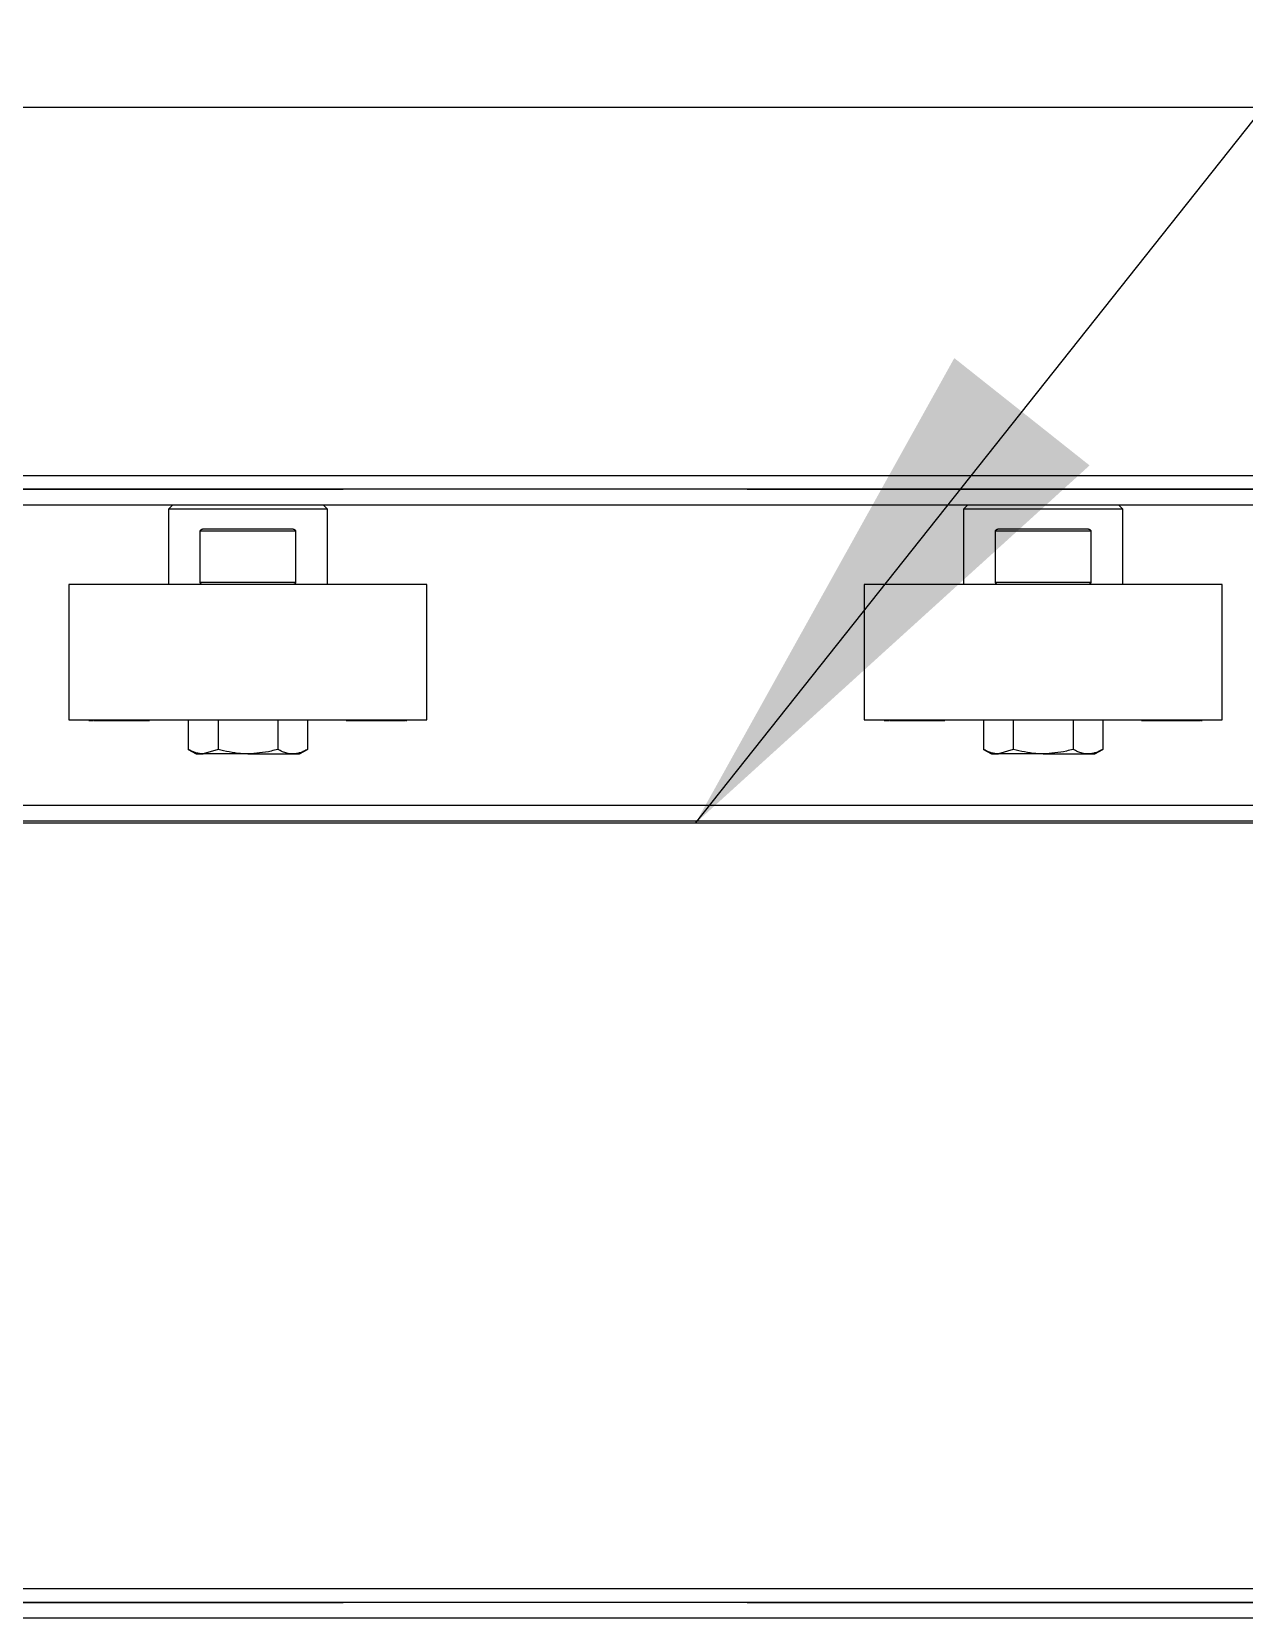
# Model space of a CAD drawing. Header units: millimetres. Extents: x 15 to 415, y 5 to 292.
# Drawn here: x 253.05 to 260.67, y 118.09 to 128.07 of the extents above; entities that cross this region are included whole.
import ezdxf

# ---------------------------------------------------------------- set-up
doc = ezdxf.new("R2010")
doc.units = ezdxf.units.MM
doc.linetypes.add('CENTERX2', pattern=[20.32, 12.7, -2.54, 2.54, -2.54])
doc.dimstyles.new('SLDDIMSTYLE1', dxfattribs={"dimtxt": 0.18, "dimasz": 3.302, "dimexe": 0, "dimexo": 0.0625, "dimgap": 0, "dimtad": 0, "dimtih": 1, "dimtoh": 1, "dimdec": 0, "dimrnd": 1e-09, "dimzin": 0, "dimdsep": 46, "dimtxsty": 'Standard', "dimsah": 1, "dimcen": 0.09, "dimadec": 0, "dimazin": 0, "dimtfac": 3.302, "dimtdec": 0, "dimtofl": 0, "dimtmove": 0, "dimatfit": 3, "dimfxl": 0, "dimfrac": 2, "dimtolj": 1, "dimtzin": 0, "dimarcsym": 0})

msp = doc.modelspace()

# ---------------------------------------------------------------- linework, layer by layer
at = {"color": 7, "linetype": 'Continuous', "lineweight": 25}
for p, q in [((264.90737, 127.58944), (228.90737, 127.58944)), ((264.90737, 125.08944), (228.90737, 125.08944)), ((253.93237, 125.08944), (253.90737, 125.06444)), ((253.90737, 125.06444), (253.90737, 124.58944)), ((254.40737, 125.06444), (253.90737, 125.06444)), ((254.90737, 125.06444), (254.40737, 125.06444)), ((254.90737, 125.06444), (254.88237, 125.08944)), ((254.90737, 124.58944), (254.90737, 125.06444)), ((258.93237, 125.08944), (258.90737, 125.06444)), ((258.90737, 125.06444), (258.90737, 124.58944)), ((259.40737, 125.06444), (258.90737, 125.06444)), ((259.90737, 125.06444), (259.40737, 125.06444)), ((259.90737, 125.06444), (259.88237, 125.08944)), ((259.90737, 124.58944), (259.90737, 125.06444)), ((254.10737, 124.60444), (254.10737, 124.92444)), ((254.70737, 124.92444), (254.10737, 124.92444)), ((254.12848, 124.93944), (254.68625, 124.93944)), ((254.70737, 124.92444), (254.70737, 124.60444)), ((259.10737, 124.60444), (259.10737, 124.92444)), ((259.70737, 124.92444), (259.10737, 124.92444)), ((259.12848, 124.93944), (259.68625, 124.93944)), ((259.70737, 124.92444), (259.70737, 124.60444)), ((253.28237, 124.58944), (253.28237, 123.73944)), ((254.6002, 124.58944), (253.28237, 124.58944)), ((254.10737, 124.60444), (254.70737, 124.60444)), ((255.53237, 124.58944), (254.6002, 124.58944)), ((255.53237, 123.73944), (255.53237, 124.58944)), ((258.28237, 124.58944), (258.28237, 123.73944)), ((259.6002, 124.58944), (258.28237, 124.58944)), ((259.10737, 124.60444), (259.70737, 124.60444)), ((260.53237, 124.58944), (259.6002, 124.58944)), ((260.53237, 123.73944), (260.53237, 124.58944)), ((253.28237, 123.73944), (254.6002, 123.73944)), ((253.40758, 123.73944), (253.40758, 123.73444)), ((253.40801, 123.73444), (253.40801, 123.73944)), ((253.40801, 123.73444), (253.40872, 123.73444)), ((253.40918, 123.73944), (253.40918, 123.73444)), ((253.4107, 123.73444), (253.4107, 123.73944)), ((253.41693, 123.73444), (253.43462, 123.73444)), ((253.44106, 123.73444), (253.442, 123.73444)), ((253.442, 123.73444), (253.442, 123.73944)), ((253.442, 123.73444), (253.45236, 123.73444)), ((253.45236, 123.73444), (253.45236, 123.73944)), ((253.45236, 123.73444), (253.47266, 123.73444)), ((253.47266, 123.73444), (253.47266, 123.73944)), ((253.47266, 123.73444), (253.48851, 123.73444)), ((253.48857, 123.73444), (253.48857, 123.73944)), ((253.48857, 123.73444), (253.48974, 123.73444)), ((253.48974, 123.73944), (253.48974, 123.73444)), ((253.48974, 123.73444), (253.49985, 123.73444)), ((253.49985, 123.73444), (253.49985, 123.73944)), ((253.51868, 123.73444), (253.51868, 123.73944)), ((253.51868, 123.73444), (253.52386, 123.73444)), ((253.52386, 123.73444), (253.52386, 123.73944)), ((253.52386, 123.73444), (253.53686, 123.73444)), ((253.53891, 123.73444), (253.53891, 123.73944)), ((253.53891, 123.73444), (253.54579, 123.73444)), ((253.54579, 123.73444), (253.54579, 123.73944)), ((253.54579, 123.73444), (253.54771, 123.73444)), ((253.55975, 123.73444), (253.55975, 123.73944)), ((253.55975, 123.73444), (253.56661, 123.73444)), ((253.56661, 123.73444), (253.56661, 123.73944)), ((253.58043, 123.73444), (253.58043, 123.73944)), ((253.58043, 123.73444), (253.58302, 123.73444)), ((253.58343, 123.73444), (253.58343, 123.73944)), ((253.58343, 123.73444), (253.60729, 123.73444)), ((253.60729, 123.73444), (253.60729, 123.73944)), ((253.60936, 123.73944), (253.60936, 123.73444)), ((253.62928, 123.73444), (253.62928, 123.73944)), ((253.63209, 123.73444), (253.63209, 123.73944)), ((253.63209, 123.73444), (253.63473, 123.73444)), ((253.64054, 123.73444), (253.64054, 123.73944)), ((253.64054, 123.73444), (253.65669, 123.73444)), ((253.65669, 123.73444), (253.65669, 123.73944)), ((253.67848, 123.73444), (253.67848, 123.73944)), ((253.68132, 123.73444), (253.68132, 123.73944)), ((253.68132, 123.73444), (253.68276, 123.73444)), ((253.68276, 123.73444), (253.68276, 123.73944)), ((253.68276, 123.73444), (253.69587, 123.73444)), ((253.69587, 123.73444), (253.69587, 123.73944)), ((253.69587, 123.73444), (253.71271, 123.73444)), ((253.71271, 123.73444), (253.71271, 123.73944)), ((253.71271, 123.73444), (253.72573, 123.73444)), ((253.72573, 123.73444), (253.72573, 123.73944)), ((253.72573, 123.73444), (253.78292, 123.73444)), ((253.78292, 123.73444), (253.78292, 123.73944)), ((253.78533, 123.73444), (253.78533, 123.73944)), ((254.03209, 123.73944), (254.03209, 123.55347)), ((254.21973, 123.73944), (254.21973, 123.55347)), ((254.595, 123.73944), (254.595, 123.55347)), ((254.6002, 123.73944), (255.53237, 123.73944)), ((254.78264, 123.73944), (254.78264, 123.55347)), ((255.02761, 123.73444), (255.02761, 123.73944)), ((255.03, 123.73444), (255.03, 123.73944)), ((255.03, 123.73444), (255.06065, 123.73444)), ((255.06065, 123.73944), (255.06065, 123.73444)), ((255.06065, 123.73444), (255.07382, 123.73444)), ((255.07382, 123.73444), (255.07382, 123.73944)), ((255.08413, 123.73444), (255.08413, 123.73944)), ((255.08992, 123.73444), (255.08992, 123.73944)), ((255.08992, 123.73444), (255.10156, 123.73444)), ((255.10156, 123.73444), (255.10156, 123.73944)), ((255.10156, 123.73444), (255.11635, 123.73444)), ((255.11635, 123.73444), (255.11635, 123.73944)), ((255.11635, 123.73444), (255.128, 123.73444)), ((255.128, 123.73944), (255.128, 123.73444)), ((255.128, 123.73444), (255.14168, 123.73444)), ((255.14587, 123.73444), (255.14587, 123.73944)), ((255.14587, 123.73444), (255.16031, 123.73444)), ((255.16031, 123.73444), (255.16031, 123.73944)), ((255.17571, 123.73444), (255.17571, 123.73944)), ((255.17571, 123.73444), (255.18465, 123.73444)), ((255.18465, 123.73444), (255.18465, 123.73944)), ((255.18465, 123.73444), (255.19327, 123.73444)), ((255.19327, 123.73444), (255.19327, 123.73944)), ((255.19327, 123.73444), (255.20222, 123.73444)), ((255.20222, 123.73444), (255.20222, 123.73944)), ((255.20222, 123.73444), (255.21086, 123.73444)), ((255.21086, 123.73444), (255.21086, 123.73944)), ((255.21086, 123.73444), (255.21978, 123.73444)), ((255.21978, 123.73444), (255.21978, 123.73944)), ((255.21978, 123.73444), (255.22927, 123.73444)), ((255.22927, 123.73444), (255.22927, 123.73944)), ((255.22927, 123.73444), (255.23689, 123.73444)), ((255.23689, 123.73444), (255.23689, 123.73944)), ((255.23689, 123.73444), (255.24032, 123.73444)), ((255.24032, 123.73444), (255.24032, 123.73944)), ((255.24032, 123.73444), (255.24628, 123.73444)), ((255.26174, 123.73444), (255.26174, 123.73944)), ((255.28058, 123.73444), (255.28658, 123.73444)), ((255.28898, 123.73944), (255.28898, 123.73444)), ((255.28908, 123.73444), (255.28908, 123.73944)), ((255.28908, 123.73444), (255.32815, 123.73444)), ((255.32815, 123.73444), (255.32815, 123.73944)), ((255.33893, 123.73944), (255.33893, 123.73444)), ((255.33893, 123.73444), (255.36562, 123.73444)), ((255.36562, 123.73444), (255.36562, 123.73944)), ((255.36687, 123.73444), (255.37695, 123.73444)), ((255.37695, 123.73444), (255.37695, 123.73944)), ((255.37695, 123.73444), (255.38741, 123.73444)), ((255.38741, 123.73444), (255.38741, 123.73944)), ((255.39057, 123.73444), (255.39502, 123.73444)), ((255.39502, 123.73944), (255.39502, 123.73444)), ((255.3978, 123.73444), (255.3978, 123.73944)), ((255.39803, 123.73444), (255.4, 123.73444)), ((255.4, 123.73944), (255.4, 123.73444)), ((255.4021, 123.73444), (255.4021, 123.73944)), ((255.40302, 123.73444), (255.40716, 123.73444)), ((255.40716, 123.73944), (255.40716, 123.73444)), ((258.28237, 123.73944), (259.6002, 123.73944)), ((258.40758, 123.73944), (258.40758, 123.73444)), ((258.40801, 123.73444), (258.40801, 123.73944)), ((258.40801, 123.73444), (258.40872, 123.73444)), ((258.40918, 123.73944), (258.40918, 123.73444)), ((258.4107, 123.73444), (258.4107, 123.73944)), ((258.41693, 123.73444), (258.43462, 123.73444)), ((258.44106, 123.73444), (258.442, 123.73444)), ((258.442, 123.73444), (258.442, 123.73944)), ((258.442, 123.73444), (258.45236, 123.73444)), ((258.45236, 123.73444), (258.45236, 123.73944)), ((258.45236, 123.73444), (258.47266, 123.73444)), ((258.47266, 123.73444), (258.47266, 123.73944)), ((258.47266, 123.73444), (258.48851, 123.73444)), ((258.48857, 123.73444), (258.48857, 123.73944)), ((258.48857, 123.73444), (258.48974, 123.73444)), ((258.48974, 123.73944), (258.48974, 123.73444)), ((258.48974, 123.73444), (258.49985, 123.73444)), ((258.49985, 123.73444), (258.49985, 123.73944)), ((258.51868, 123.73444), (258.51868, 123.73944)), ((258.51868, 123.73444), (258.52386, 123.73444)), ((258.52386, 123.73444), (258.52386, 123.73944)), ((258.52386, 123.73444), (258.53686, 123.73444)), ((258.53891, 123.73444), (258.53891, 123.73944)), ((258.53891, 123.73444), (258.54579, 123.73444)), ((258.54579, 123.73444), (258.54579, 123.73944)), ((258.54579, 123.73444), (258.54771, 123.73444)), ((258.55975, 123.73444), (258.55975, 123.73944)), ((258.55975, 123.73444), (258.56661, 123.73444)), ((258.56661, 123.73444), (258.56661, 123.73944)), ((258.58043, 123.73444), (258.58043, 123.73944)), ((258.58043, 123.73444), (258.58302, 123.73444)), ((258.58343, 123.73444), (258.58343, 123.73944)), ((258.58343, 123.73444), (258.60729, 123.73444)), ((258.60729, 123.73444), (258.60729, 123.73944)), ((258.60936, 123.73944), (258.60936, 123.73444)), ((258.62928, 123.73444), (258.62928, 123.73944)), ((258.63209, 123.73444), (258.63209, 123.73944)), ((258.63209, 123.73444), (258.63473, 123.73444)), ((258.64054, 123.73444), (258.64054, 123.73944)), ((258.64054, 123.73444), (258.65669, 123.73444)), ((258.65669, 123.73444), (258.65669, 123.73944)), ((258.67848, 123.73444), (258.67848, 123.73944)), ((258.68132, 123.73444), (258.68132, 123.73944)), ((258.68132, 123.73444), (258.68276, 123.73444)), ((258.68276, 123.73444), (258.68276, 123.73944)), ((258.68276, 123.73444), (258.69587, 123.73444)), ((258.69587, 123.73444), (258.69587, 123.73944)), ((258.69587, 123.73444), (258.71271, 123.73444)), ((258.71271, 123.73444), (258.71271, 123.73944)), ((258.71271, 123.73444), (258.72573, 123.73444)), ((258.72573, 123.73444), (258.72573, 123.73944)), ((258.72573, 123.73444), (258.78292, 123.73444)), ((258.78292, 123.73444), (258.78292, 123.73944)), ((258.78533, 123.73444), (258.78533, 123.73944)), ((259.03209, 123.73944), (259.03209, 123.55347)), ((259.21973, 123.73944), (259.21973, 123.55347)), ((259.595, 123.73944), (259.595, 123.55347)), ((259.6002, 123.73944), (260.53237, 123.73944)), ((259.78264, 123.73944), (259.78264, 123.55347)), ((260.02761, 123.73444), (260.02761, 123.73944)), ((260.03, 123.73444), (260.03, 123.73944)), ((260.03, 123.73444), (260.06065, 123.73444)), ((260.06065, 123.73944), (260.06065, 123.73444)), ((260.06065, 123.73444), (260.07382, 123.73444)), ((260.07382, 123.73444), (260.07382, 123.73944)), ((260.08413, 123.73444), (260.08413, 123.73944)), ((260.08992, 123.73444), (260.08992, 123.73944)), ((260.08992, 123.73444), (260.10156, 123.73444)), ((260.10156, 123.73444), (260.10156, 123.73944)), ((260.10156, 123.73444), (260.11635, 123.73444)), ((260.11635, 123.73444), (260.11635, 123.73944)), ((260.11635, 123.73444), (260.128, 123.73444)), ((260.128, 123.73944), (260.128, 123.73444)), ((260.128, 123.73444), (260.14168, 123.73444)), ((260.14587, 123.73444), (260.14587, 123.73944)), ((260.14587, 123.73444), (260.16031, 123.73444)), ((260.16031, 123.73444), (260.16031, 123.73944)), ((260.17571, 123.73444), (260.17571, 123.73944)), ((260.17571, 123.73444), (260.18465, 123.73444)), ((260.18465, 123.73444), (260.18465, 123.73944)), ((260.18465, 123.73444), (260.19327, 123.73444)), ((260.19327, 123.73444), (260.19327, 123.73944)), ((260.19327, 123.73444), (260.20222, 123.73444)), ((260.20222, 123.73444), (260.20222, 123.73944)), ((260.20222, 123.73444), (260.21086, 123.73444)), ((260.21086, 123.73444), (260.21086, 123.73944)), ((260.21086, 123.73444), (260.21978, 123.73444)), ((260.21978, 123.73444), (260.21978, 123.73944)), ((260.21978, 123.73444), (260.22927, 123.73444)), ((260.22927, 123.73444), (260.22927, 123.73944)), ((260.22927, 123.73444), (260.23689, 123.73444)), ((260.23689, 123.73444), (260.23689, 123.73944)), ((260.23689, 123.73444), (260.24032, 123.73444)), ((260.24032, 123.73444), (260.24032, 123.73944)), ((260.24032, 123.73444), (260.24628, 123.73444)), ((260.25788, 123.73444), (260.26282, 123.73444)), ((260.26174, 123.73444), (260.26174, 123.73944)), ((260.28058, 123.73444), (260.28658, 123.73444)), ((260.28898, 123.73944), (260.28898, 123.73444)), ((260.28908, 123.73444), (260.28908, 123.73944)), ((260.28908, 123.73444), (260.32815, 123.73444)), ((260.32815, 123.73444), (260.32815, 123.73944)), ((260.33893, 123.73944), (260.33893, 123.73444)), ((260.33893, 123.73444), (260.36562, 123.73444)), ((260.36562, 123.73444), (260.36562, 123.73944)), ((260.36687, 123.73444), (260.37695, 123.73444)), ((260.37695, 123.73444), (260.37695, 123.73944)), ((260.37695, 123.73444), (260.38741, 123.73444)), ((260.38741, 123.73444), (260.38741, 123.73944)), ((260.39057, 123.73444), (260.39502, 123.73444)), ((260.39502, 123.73944), (260.39502, 123.73444)), ((260.3978, 123.73444), (260.3978, 123.73944)), ((260.39803, 123.73444), (260.4, 123.73444)), ((260.4, 123.73944), (260.4, 123.73444)), ((260.4021, 123.73444), (260.4021, 123.73944)), ((260.40302, 123.73444), (260.40716, 123.73444)), ((260.40716, 123.73944), (260.40716, 123.73444)), ((254.03209, 123.55347), (254.08237, 123.52444)), ((254.08237, 123.52444), (254.12591, 123.52444)), ((254.21973, 123.55347), (254.12591, 123.52444)), ((254.40737, 123.52444), (254.12591, 123.52444)), ((254.40737, 123.52444), (254.68882, 123.52444)), ((254.68882, 123.52444), (254.73237, 123.52444)), ((254.73237, 123.52444), (254.78264, 123.55347)), ((259.03209, 123.55347), (259.08237, 123.52444)), ((259.08237, 123.52444), (259.12591, 123.52444)), ((259.21973, 123.55347), (259.12591, 123.52444)), ((259.40737, 123.52444), (259.12591, 123.52444)), ((259.40737, 123.52444), (259.68882, 123.52444)), ((259.68882, 123.52444), (259.73237, 123.52444)), ((259.73237, 123.52444), (259.78264, 123.55347)), ((252.06781, 123.20294), (261.74692, 123.20294)), ((264.90737, 123.08944), (238.90737, 123.08944)), ((252.39567, 123.10294), (261.41906, 123.10294)), ((264.5942, 118.08944), (238.90737, 118.08944))]:
    msp.add_line(p, q, dxfattribs=at)
at = {"color": 8, "linetype": 'Continuous', "lineweight": 25}
for p, q in [((228.90737, 125.27627), (264.90737, 125.27627)), ((238.90737, 118.27627), (264.90737, 118.27627))]:
    msp.add_line(p, q, dxfattribs=at)
at = {"color": 7, "linetype": 'CENTERX2'}
for p, q in [((366.90737, 125.18844), (216.90737, 125.18844)), ((216.90737, 125.18844), (366.90737, 125.18844)), ((216.90737, 118.18844), (366.90737, 118.18844)), ((366.90737, 118.18844), (216.90737, 118.18844))]:
    msp.add_line(p, q, dxfattribs=at)
at = {"color": 7, "linetype": 'Continuous', "lineweight": 25}
for points, knots in [([(254.10737, 124.92444), (254.10749, 124.92566), (254.10772, 124.92809), (254.10966, 124.93174), (254.11251, 124.93466), (254.11605, 124.93684), (254.11979, 124.93831), (254.12396, 124.93927), (254.12697, 124.93938), (254.12848, 124.93944)], [0, 0, 0, 0, 0.1111644, 0.2215578, 0.3911796, 0.5273291, 0.6670699, 0.832159, 1, 1, 1, 1]), ([(254.68625, 124.93944), (254.68832, 124.93933), (254.69254, 124.93911), (254.69812, 124.93725), (254.70209, 124.93473), (254.70451, 124.93227), (254.70611, 124.92991), (254.70718, 124.92721), (254.70731, 124.92526), (254.70737, 124.92444)], [0, 0, 0, 0, 0.22945028, 0.46668496, 0.64308859, 0.73102505, 0.82178257, 0.92494901, 1, 1, 1, 1]), ([(259.10737, 124.92444), (259.10749, 124.92566), (259.10772, 124.92809), (259.10966, 124.93174), (259.11251, 124.93466), (259.11605, 124.93684), (259.11979, 124.93831), (259.12396, 124.93927), (259.12697, 124.93938), (259.12848, 124.93944)], [0, 0, 0, 0, 0.1111644, 0.2215578, 0.3911796, 0.5273291, 0.6670699, 0.832159, 1, 1, 1, 1]), ([(259.68625, 124.93944), (259.68832, 124.93933), (259.69254, 124.93911), (259.69812, 124.93725), (259.70209, 124.93473), (259.70451, 124.93227), (259.70611, 124.92991), (259.70718, 124.92721), (259.70731, 124.92526), (259.70737, 124.92444)], [0, 0, 0, 0, 0.22945028, 0.46668496, 0.64308859, 0.73102505, 0.82178257, 0.92494901, 1, 1, 1, 1]), ([(254.12848, 124.58944), (254.12641, 124.58956), (254.1222, 124.58978), (254.11662, 124.59164), (254.11264, 124.59416), (254.11022, 124.59662), (254.10862, 124.59898), (254.10755, 124.60168), (254.10742, 124.60362), (254.10737, 124.60444)], [0, 0, 0, 0, 0.2294503, 0.466685, 0.6430886, 0.7310251, 0.8217826, 0.924949, 1, 1, 1, 1]), ([(254.70737, 124.60444), (254.70725, 124.60323), (254.70701, 124.6008), (254.70508, 124.59714), (254.70222, 124.59423), (254.69868, 124.59205), (254.69494, 124.59058), (254.69077, 124.58962), (254.68776, 124.5895), (254.68625, 124.58944)], [0, 0, 0, 0, 0.11116437, 0.22155782, 0.39117964, 0.52732907, 0.66706995, 0.83215896, 1, 1, 1, 1]), ([(259.12848, 124.58944), (259.12641, 124.58956), (259.1222, 124.58978), (259.11662, 124.59164), (259.11264, 124.59416), (259.11022, 124.59662), (259.10862, 124.59898), (259.10755, 124.60168), (259.10742, 124.60362), (259.10737, 124.60444)], [0, 0, 0, 0, 0.2294503, 0.466685, 0.6430886, 0.7310251, 0.8217826, 0.924949, 1, 1, 1, 1]), ([(259.70737, 124.60444), (259.70725, 124.60323), (259.70701, 124.6008), (259.70508, 124.59714), (259.70222, 124.59423), (259.69868, 124.59205), (259.69494, 124.59058), (259.69077, 124.58962), (259.68776, 124.5895), (259.68625, 124.58944)], [0, 0, 0, 0, 0.11116437, 0.22155782, 0.39117964, 0.52732907, 0.66706995, 0.83215896, 1, 1, 1, 1]), ([(253.40758, 123.73444), (253.40762, 123.73444), (253.4077, 123.73444), (253.40782, 123.73444), (253.40794, 123.73444), (253.40801, 123.73444)], [0, 0, 0, 0, 0.2504993, 0.5009327, 1, 1, 1, 1]), ([(253.4107, 123.73444), (253.41403, 123.73444), (253.42068, 123.73444), (253.42943, 123.73444), (253.43486, 123.73444), (253.43697, 123.73444)], [0, 0, 0, 0, 0.3799906, 0.759627, 1, 1, 1, 1]), ([(253.41264, 123.73444), (253.41346, 123.73444), (253.41512, 123.73444), (253.41691, 123.73444), (253.41787, 123.73444), (253.418, 123.73444)], [0, 0, 0, 0, 0.4638266, 0.9276499, 1, 1, 1, 1]), ([(253.44037, 123.73444), (253.44034, 123.73444), (253.44028, 123.73444), (253.44052, 123.73444), (253.44077, 123.73444), (253.44111, 123.73444), (253.44153, 123.73444), (253.44184, 123.73444), (253.442, 123.73444)], [0, 0, 0, 0, 0.2732748, 0.4210932, 0.5652183, 0.7096569, 0.8547775, 1, 1, 1, 1]), ([(253.48881, 123.73444), (253.48872, 123.73444), (253.48855, 123.73444), (253.48847, 123.73444), (253.48851, 123.73444), (253.48872, 123.73444), (253.48908, 123.73444), (253.48949, 123.73444), (253.48974, 123.73444)], [0, 0, 0, 0, 0.1521973, 0.3053807, 0.4599764, 0.6188682, 0.778979, 1, 1, 1, 1]), ([(253.49985, 123.73444), (253.50085, 123.73444), (253.50278, 123.73444), (253.50797, 123.73444), (253.51191, 123.73444), (253.51398, 123.73444), (253.51416, 123.73444)], [0, 0, 0, 0, 0.3444248, 0.6699565, 0.9720214, 1, 1, 1, 1]), ([(253.51635, 123.73444), (253.51634, 123.73444), (253.51625, 123.73444), (253.51629, 123.73444), (253.51647, 123.73444), (253.51677, 123.73444), (253.51726, 123.73444), (253.51791, 123.73444), (253.51843, 123.73444), (253.51868, 123.73444)], [0, 0, 0, 0, 0.01653062, 0.21682148, 0.31828921, 0.48616051, 0.65522941, 0.82729332, 1, 1, 1, 1]), ([(253.53675, 123.73444), (253.5368, 123.73444), (253.5369, 123.73444), (253.53827, 123.73444), (253.53891, 123.73444)], [0, 0, 0, 0, 0.5265603, 1, 1, 1, 1]), ([(253.54579, 123.73444), (253.54665, 123.73444), (253.54839, 123.73444), (253.55166, 123.73444), (253.55435, 123.73444), (253.55546, 123.73444)], [0, 0, 0, 0, 0.3686168, 0.7397263, 1, 1, 1, 1]), ([(253.55692, 123.73444), (253.55692, 123.73444), (253.5569, 123.73444), (253.55835, 123.73444), (253.55957, 123.73444), (253.55975, 123.73444)], [0, 0, 0, 0, 0.15876781, 0.87607023, 1, 1, 1, 1]), ([(253.56661, 123.73444), (253.56805, 123.73444), (253.5705, 123.73444), (253.57579, 123.73444), (253.57899, 123.73444), (253.58043, 123.73444)], [0, 0, 0, 0, 0.4395919, 0.7480478, 1, 1, 1, 1]), ([(253.60729, 123.73444), (253.60745, 123.73444), (253.60776, 123.73444), (253.60842, 123.73444), (253.60898, 123.73444), (253.60936, 123.73444)], [0, 0, 0, 0, 0.2503486, 0.5007655, 1, 1, 1, 1]), ([(253.60936, 123.73444), (253.61103, 123.73444), (253.61384, 123.73444), (253.61913, 123.73444), (253.6243, 123.73444), (253.62754, 123.73444), (253.62928, 123.73444)], [0, 0, 0, 0, 0.3185725, 0.5340537, 0.7502024, 1, 1, 1, 1]), ([(253.62928, 123.73444), (253.62953, 123.73444), (253.63003, 123.73444), (253.63094, 123.73444), (253.63163, 123.73444), (253.63209, 123.73444)], [0, 0, 0, 0, 0.2508246, 0.5019651, 1, 1, 1, 1]), ([(253.636, 123.73444), (253.63606, 123.73444), (253.6362, 123.73444), (253.6382, 123.73444), (253.63995, 123.73444), (253.64054, 123.73444)], [0, 0, 0, 0, 0.2917, 0.7625484, 1, 1, 1, 1]), ([(253.65669, 123.73444), (253.65831, 123.73444), (253.66101, 123.73444), (253.6662, 123.73444), (253.67138, 123.73444), (253.67552, 123.73444), (253.67784, 123.73444), (253.67848, 123.73444)], [0, 0, 0, 0, 0.2915622, 0.484496, 0.6781187, 0.91156, 1, 1, 1, 1]), ([(253.67848, 123.73444), (253.67872, 123.73444), (253.67921, 123.73444), (253.68017, 123.73444), (253.68086, 123.73444), (253.68132, 123.73444)], [0, 0, 0, 0, 0.2501891, 0.5004098, 1, 1, 1, 1]), ([(253.78292, 123.73444), (253.78313, 123.73444), (253.78357, 123.73444), (253.7844, 123.73444), (253.78496, 123.73444), (253.78533, 123.73444)], [0, 0, 0, 0, 0.2503693, 0.5007819, 1, 1, 1, 1]), ([(253.78533, 123.73444), (253.78714, 123.73444), (253.78952, 123.73444), (253.78962, 123.73444), (253.78964, 123.73444)], [0, 0, 0, 0, 0.7560725, 1, 1, 1, 1]), ([(255.02509, 123.73444), (255.02501, 123.73444), (255.02473, 123.73444), (255.02586, 123.73444), (255.02714, 123.73444), (255.02761, 123.73444)], [0, 0, 0, 0, 0.2131414, 0.7166135, 1, 1, 1, 1]), ([(255.02761, 123.73444), (255.02779, 123.73444), (255.02814, 123.73444), (255.02891, 123.73444), (255.02956, 123.73444), (255.03, 123.73444)], [0, 0, 0, 0, 0.25045902, 0.50101274, 1, 1, 1, 1]), ([(255.0748, 123.73444), (255.075, 123.73444), (255.07667, 123.73444), (255.08, 123.73444), (255.08288, 123.73444), (255.08413, 123.73444)], [0, 0, 0, 0, 0.0706762, 0.5953973, 1, 1, 1, 1]), ([(255.08413, 123.73444), (255.08554, 123.73444), (255.08737, 123.73444), (255.08889, 123.73444), (255.08923, 123.73444)], [0, 0, 0, 0, 0.7762783, 1, 1, 1, 1]), ([(255.14289, 123.73444), (255.14293, 123.73444), (255.143, 123.73444), (255.14487, 123.73444), (255.14587, 123.73444)], [0, 0, 0, 0, 0.46669989, 1, 1, 1, 1]), ([(255.16031, 123.73444), (255.16244, 123.73444), (255.16558, 123.73444), (255.17176, 123.73444), (255.17686, 123.73444), (255.18006, 123.73444), (255.18175, 123.73444)], [0, 0, 0, 0, 0.4046167, 0.5953422, 0.786525, 1, 1, 1, 1]), ([(255.24792, 123.73444), (255.24817, 123.73444), (255.24885, 123.73444), (255.25237, 123.73444), (255.25715, 123.73444), (255.26059, 123.73444), (255.26174, 123.73444)], [0, 0, 0, 0, 0.1804436, 0.4996936, 0.8332207, 1, 1, 1, 1]), ([(255.25788, 123.73444), (255.26114, 123.73444), (255.26522, 123.73444), (255.26944, 123.73444), (255.27029, 123.73444)], [0, 0, 0, 0, 0.7969489, 1, 1, 1, 1]), ([(255.26174, 123.73444), (255.26246, 123.73444), (255.26389, 123.73444), (255.26612, 123.73444), (255.26842, 123.73444), (255.27059, 123.73444), (255.27259, 123.73444), (255.27442, 123.73444), (255.27622, 123.73444), (255.27796, 123.73444), (255.27962, 123.73444), (255.2812, 123.73444), (255.28271, 123.73444), (255.28408, 123.73444), (255.28533, 123.73444), (255.28643, 123.73444), (255.28739, 123.73444), (255.28826, 123.73444), (255.28873, 123.73444), (255.28898, 123.73444)], [0, 0, 0, 0, 0.0662888, 0.1329918, 0.2015624, 0.2711074, 0.3258475, 0.3810195, 0.4375286, 0.4944298, 0.5491548, 0.6042262, 0.6605867, 0.717436, 0.7709378, 0.8249145, 0.880367, 0.9362769, 1, 1, 1, 1]), ([(255.27098, 123.73444), (255.27096, 123.73444), (255.27089, 123.73444), (255.27096, 123.73444), (255.27108, 123.73444), (255.27136, 123.73444), (255.2717, 123.73444), (255.27202, 123.73444), (255.27213, 123.73444)], [0, 0, 0, 0, 0.09795091, 0.2787516, 0.46031045, 0.59478195, 0.86465331, 1, 1, 1, 1]), ([(255.32815, 123.73444), (255.32845, 123.73444), (255.32904, 123.73444), (255.32996, 123.73444), (255.33091, 123.73444), (255.33181, 123.73444), (255.33265, 123.73444), (255.33343, 123.73444), (255.3342, 123.73444), (255.33492, 123.73444), (255.33559, 123.73444), (255.33621, 123.73444), (255.33679, 123.73444), (255.33731, 123.73444), (255.33776, 123.73444), (255.33815, 123.73444), (255.33848, 123.73444), (255.33873, 123.73444), (255.33887, 123.73444), (255.33893, 123.73444)], [0, 0, 0, 0, 0.0690748, 0.138365, 0.2094942, 0.2818356, 0.3413406, 0.4013698, 0.4628984, 0.5249052, 0.5807287, 0.6369515, 0.6945555, 0.7526961, 0.8045616, 0.8568877, 0.9105852, 0.9646192, 1, 1, 1, 1]), ([(255.38881, 123.73444), (255.38922, 123.73444), (255.39122, 123.73444), (255.39321, 123.73444), (255.39479, 123.73444)], [0, 0, 0, 0, 0.208786, 1, 1, 1, 1]), ([(255.3978, 123.73444), (255.39757, 123.73444), (255.3971, 123.73444), (255.3964, 123.73444), (255.39571, 123.73444), (255.39525, 123.73444), (255.39502, 123.73444)], [0, 0, 0, 0, 0.2506984, 0.5012854, 0.7506427, 1, 1, 1, 1]), ([(255.4, 123.73444), (255.40018, 123.73444), (255.40053, 123.73444), (255.40121, 123.73444), (255.40174, 123.73444), (255.4021, 123.73444)], [0, 0, 0, 0, 0.2506304, 0.5012147, 1, 1, 1, 1]), ([(258.40758, 123.73444), (258.40762, 123.73444), (258.4077, 123.73444), (258.40782, 123.73444), (258.40794, 123.73444), (258.40801, 123.73444)], [0, 0, 0, 0, 0.2504993, 0.5009327, 1, 1, 1, 1]), ([(258.4107, 123.73444), (258.41403, 123.73444), (258.42068, 123.73444), (258.42943, 123.73444), (258.43486, 123.73444), (258.43697, 123.73444)], [0, 0, 0, 0, 0.3799906, 0.759627, 1, 1, 1, 1]), ([(258.41264, 123.73444), (258.41346, 123.73444), (258.41512, 123.73444), (258.41691, 123.73444), (258.41787, 123.73444), (258.418, 123.73444)], [0, 0, 0, 0, 0.4638266, 0.9276499, 1, 1, 1, 1]), ([(258.44037, 123.73444), (258.44034, 123.73444), (258.44028, 123.73444), (258.44052, 123.73444), (258.44077, 123.73444), (258.44111, 123.73444), (258.44153, 123.73444), (258.44184, 123.73444), (258.442, 123.73444)], [0, 0, 0, 0, 0.2732748, 0.4210932, 0.5652183, 0.7096569, 0.8547775, 1, 1, 1, 1]), ([(258.48881, 123.73444), (258.48872, 123.73444), (258.48855, 123.73444), (258.48847, 123.73444), (258.48851, 123.73444), (258.48872, 123.73444), (258.48908, 123.73444), (258.48949, 123.73444), (258.48974, 123.73444)], [0, 0, 0, 0, 0.1521973, 0.3053807, 0.4599764, 0.6188682, 0.778979, 1, 1, 1, 1]), ([(258.49985, 123.73444), (258.50085, 123.73444), (258.50278, 123.73444), (258.50797, 123.73444), (258.51191, 123.73444), (258.51398, 123.73444), (258.51416, 123.73444)], [0, 0, 0, 0, 0.3444248, 0.6699565, 0.9720214, 1, 1, 1, 1]), ([(258.51635, 123.73444), (258.51634, 123.73444), (258.51625, 123.73444), (258.51629, 123.73444), (258.51647, 123.73444), (258.51677, 123.73444), (258.51726, 123.73444), (258.51791, 123.73444), (258.51843, 123.73444), (258.51868, 123.73444)], [0, 0, 0, 0, 0.01653062, 0.21682148, 0.31828921, 0.48616051, 0.65522941, 0.82729332, 1, 1, 1, 1]), ([(258.53675, 123.73444), (258.5368, 123.73444), (258.5369, 123.73444), (258.53827, 123.73444), (258.53891, 123.73444)], [0, 0, 0, 0, 0.5265603, 1, 1, 1, 1]), ([(258.54579, 123.73444), (258.54665, 123.73444), (258.54839, 123.73444), (258.55166, 123.73444), (258.55435, 123.73444), (258.55546, 123.73444)], [0, 0, 0, 0, 0.3686168, 0.7397263, 1, 1, 1, 1]), ([(258.55692, 123.73444), (258.55692, 123.73444), (258.5569, 123.73444), (258.55835, 123.73444), (258.55957, 123.73444), (258.55975, 123.73444)], [0, 0, 0, 0, 0.15876781, 0.87607023, 1, 1, 1, 1]), ([(258.56661, 123.73444), (258.56805, 123.73444), (258.5705, 123.73444), (258.57579, 123.73444), (258.57899, 123.73444), (258.58043, 123.73444)], [0, 0, 0, 0, 0.4395919, 0.7480478, 1, 1, 1, 1]), ([(258.60729, 123.73444), (258.60745, 123.73444), (258.60776, 123.73444), (258.60842, 123.73444), (258.60898, 123.73444), (258.60936, 123.73444)], [0, 0, 0, 0, 0.2503486, 0.5007655, 1, 1, 1, 1]), ([(258.60936, 123.73444), (258.61103, 123.73444), (258.61384, 123.73444), (258.61913, 123.73444), (258.6243, 123.73444), (258.62754, 123.73444), (258.62928, 123.73444)], [0, 0, 0, 0, 0.3185725, 0.5340537, 0.7502024, 1, 1, 1, 1]), ([(258.62928, 123.73444), (258.62953, 123.73444), (258.63003, 123.73444), (258.63094, 123.73444), (258.63163, 123.73444), (258.63209, 123.73444)], [0, 0, 0, 0, 0.2508246, 0.5019651, 1, 1, 1, 1]), ([(258.636, 123.73444), (258.63606, 123.73444), (258.6362, 123.73444), (258.6382, 123.73444), (258.63995, 123.73444), (258.64054, 123.73444)], [0, 0, 0, 0, 0.2917, 0.7625484, 1, 1, 1, 1]), ([(258.65669, 123.73444), (258.65831, 123.73444), (258.66101, 123.73444), (258.6662, 123.73444), (258.67138, 123.73444), (258.67552, 123.73444), (258.67784, 123.73444), (258.67848, 123.73444)], [0, 0, 0, 0, 0.2915622, 0.484496, 0.6781187, 0.91156, 1, 1, 1, 1]), ([(258.67848, 123.73444), (258.67872, 123.73444), (258.67921, 123.73444), (258.68017, 123.73444), (258.68086, 123.73444), (258.68132, 123.73444)], [0, 0, 0, 0, 0.2501891, 0.5004098, 1, 1, 1, 1]), ([(258.78292, 123.73444), (258.78313, 123.73444), (258.78357, 123.73444), (258.7844, 123.73444), (258.78496, 123.73444), (258.78533, 123.73444)], [0, 0, 0, 0, 0.2503693, 0.5007819, 1, 1, 1, 1]), ([(258.78533, 123.73444), (258.78714, 123.73444), (258.78952, 123.73444), (258.78962, 123.73444), (258.78964, 123.73444)], [0, 0, 0, 0, 0.7560725, 1, 1, 1, 1]), ([(260.02509, 123.73444), (260.02501, 123.73444), (260.02473, 123.73444), (260.02586, 123.73444), (260.02714, 123.73444), (260.02761, 123.73444)], [0, 0, 0, 0, 0.2131414, 0.7166135, 1, 1, 1, 1]), ([(260.02761, 123.73444), (260.02779, 123.73444), (260.02814, 123.73444), (260.02891, 123.73444), (260.02956, 123.73444), (260.03, 123.73444)], [0, 0, 0, 0, 0.25045902, 0.50101274, 1, 1, 1, 1]), ([(260.0748, 123.73444), (260.075, 123.73444), (260.07667, 123.73444), (260.08, 123.73444), (260.08288, 123.73444), (260.08413, 123.73444)], [0, 0, 0, 0, 0.0706762, 0.5953973, 1, 1, 1, 1]), ([(260.08413, 123.73444), (260.08554, 123.73444), (260.08737, 123.73444), (260.08889, 123.73444), (260.08923, 123.73444)], [0, 0, 0, 0, 0.7762783, 1, 1, 1, 1]), ([(260.14289, 123.73444), (260.14293, 123.73444), (260.143, 123.73444), (260.14487, 123.73444), (260.14587, 123.73444)], [0, 0, 0, 0, 0.46669989, 1, 1, 1, 1]), ([(260.16031, 123.73444), (260.16244, 123.73444), (260.16558, 123.73444), (260.17176, 123.73444), (260.17686, 123.73444), (260.18006, 123.73444), (260.18175, 123.73444)], [0, 0, 0, 0, 0.4046167, 0.5953422, 0.786525, 1, 1, 1, 1]), ([(260.24792, 123.73444), (260.24817, 123.73444), (260.24885, 123.73444), (260.25237, 123.73444), (260.25715, 123.73444), (260.26059, 123.73444), (260.26174, 123.73444)], [0, 0, 0, 0, 0.1804436, 0.4996936, 0.8332207, 1, 1, 1, 1]), ([(260.26174, 123.73444), (260.26246, 123.73444), (260.26389, 123.73444), (260.26612, 123.73444), (260.26842, 123.73444), (260.27059, 123.73444), (260.27259, 123.73444), (260.27442, 123.73444), (260.27622, 123.73444), (260.27796, 123.73444), (260.27962, 123.73444), (260.2812, 123.73444), (260.28271, 123.73444), (260.28408, 123.73444), (260.28533, 123.73444), (260.28643, 123.73444), (260.28739, 123.73444), (260.28826, 123.73444), (260.28873, 123.73444), (260.28898, 123.73444)], [0, 0, 0, 0, 0.0662888, 0.1329918, 0.2015624, 0.2711074, 0.3258475, 0.3810195, 0.4375286, 0.4944298, 0.5491548, 0.6042262, 0.6605867, 0.717436, 0.7709378, 0.8249145, 0.880367, 0.9362769, 1, 1, 1, 1]), ([(260.27098, 123.73444), (260.27096, 123.73444), (260.27089, 123.73444), (260.27096, 123.73444), (260.27108, 123.73444), (260.27136, 123.73444), (260.2717, 123.73444), (260.27202, 123.73444), (260.27213, 123.73444)], [0, 0, 0, 0, 0.09795091, 0.2787516, 0.46031045, 0.59478195, 0.86465331, 1, 1, 1, 1]), ([(260.32815, 123.73444), (260.32845, 123.73444), (260.32904, 123.73444), (260.32996, 123.73444), (260.33091, 123.73444), (260.33181, 123.73444), (260.33265, 123.73444), (260.33343, 123.73444), (260.3342, 123.73444), (260.33492, 123.73444), (260.33559, 123.73444), (260.33621, 123.73444), (260.33679, 123.73444), (260.33731, 123.73444), (260.33776, 123.73444), (260.33815, 123.73444), (260.33848, 123.73444), (260.33873, 123.73444), (260.33887, 123.73444), (260.33893, 123.73444)], [0, 0, 0, 0, 0.0690748, 0.138365, 0.2094942, 0.2818356, 0.3413406, 0.4013698, 0.4628984, 0.5249052, 0.5807287, 0.6369515, 0.6945555, 0.7526961, 0.8045616, 0.8568877, 0.9105852, 0.9646192, 1, 1, 1, 1]), ([(260.38881, 123.73444), (260.38922, 123.73444), (260.39122, 123.73444), (260.39321, 123.73444), (260.39479, 123.73444)], [0, 0, 0, 0, 0.208786, 1, 1, 1, 1]), ([(260.3978, 123.73444), (260.39757, 123.73444), (260.3971, 123.73444), (260.3964, 123.73444), (260.39571, 123.73444), (260.39525, 123.73444), (260.39502, 123.73444)], [0, 0, 0, 0, 0.2506984, 0.5012854, 0.7506427, 1, 1, 1, 1]), ([(260.4, 123.73444), (260.40018, 123.73444), (260.40053, 123.73444), (260.40121, 123.73444), (260.40174, 123.73444), (260.4021, 123.73444)], [0, 0, 0, 0, 0.2506304, 0.5012147, 1, 1, 1, 1]), ([(254.12591, 123.52444), (254.12368, 123.52448), (254.11782, 123.52456), (254.1083, 123.52541), (254.09738, 123.52718), (254.08277, 123.53064), (254.0682, 123.53565), (254.05372, 123.54203), (254.04286, 123.54741), (254.03568, 123.55145), (254.03209, 123.55347)], [0, 0, 0, 0, 0.0700361, 0.184843, 0.2998166, 0.4152629, 0.6478668, 0.7650247, 0.8824731, 1, 1, 1, 1]), ([(254.40737, 123.52444), (254.39201, 123.52479), (254.32851, 123.52624), (254.26664, 123.54173), (254.21973, 123.55347)], [0, 0, 0, 0, 0.24185142, 1, 1, 1, 1]), ([(254.595, 123.55347), (254.58133, 123.54965), (254.52022, 123.53255), (254.45669, 123.52799), (254.40737, 123.52444)], [0, 0, 0, 0, 0.2237133, 1, 1, 1, 1]), ([(254.68882, 123.52444), (254.6866, 123.52448), (254.67465, 123.52465), (254.65299, 123.52809), (254.62384, 123.53792), (254.60472, 123.54823), (254.595, 123.55347)], [0, 0, 0, 0, 0.0700514, 0.3766066, 0.6830734, 1, 1, 1, 1]), ([(254.78264, 123.55347), (254.77887, 123.55135), (254.76752, 123.54498), (254.74829, 123.5361), (254.72479, 123.52839), (254.70488, 123.52486), (254.69285, 123.52455), (254.68882, 123.52444)], [0, 0, 0, 0, 0.1235975, 0.3712478, 0.6210135, 0.8733014, 1, 1, 1, 1]), ([(259.12591, 123.52444), (259.12368, 123.52448), (259.11782, 123.52456), (259.1083, 123.52541), (259.09738, 123.52718), (259.08277, 123.53064), (259.0682, 123.53565), (259.05372, 123.54203), (259.04286, 123.54741), (259.03568, 123.55145), (259.03209, 123.55347)], [0, 0, 0, 0, 0.0700361, 0.184843, 0.2998166, 0.4152629, 0.6478668, 0.7650247, 0.8824731, 1, 1, 1, 1]), ([(259.40737, 123.52444), (259.39201, 123.52479), (259.32851, 123.52624), (259.26664, 123.54173), (259.21973, 123.55347)], [0, 0, 0, 0, 0.24185142, 1, 1, 1, 1]), ([(259.595, 123.55347), (259.58133, 123.54965), (259.52022, 123.53255), (259.45669, 123.52799), (259.40737, 123.52444)], [0, 0, 0, 0, 0.2237133, 1, 1, 1, 1]), ([(259.68882, 123.52444), (259.6866, 123.52448), (259.67465, 123.52465), (259.65299, 123.52809), (259.62384, 123.53792), (259.60472, 123.54823), (259.595, 123.55347)], [0, 0, 0, 0, 0.0700514, 0.3766066, 0.6830734, 1, 1, 1, 1]), ([(259.78264, 123.55347), (259.77887, 123.55135), (259.76752, 123.54498), (259.74829, 123.5361), (259.72479, 123.52839), (259.70488, 123.52486), (259.69285, 123.52455), (259.68882, 123.52444)], [0, 0, 0, 0, 0.1235975, 0.3712478, 0.6210135, 0.8733014, 1, 1, 1, 1])]:
    msp.add_open_spline(points, degree=3, knots=knots, dxfattribs=at)

# ---------------------------------------------------------------- leaders
at = {"color": 7, "linetype": 'Continuous', "lineweight": 0}
msp.add_leader([(257.22167, 123.08944), (266.44599, 134.71634)], dimstyle='SLDDIMSTYLE1', dxfattribs=at)

doc.saveas('drawing.dxf')
